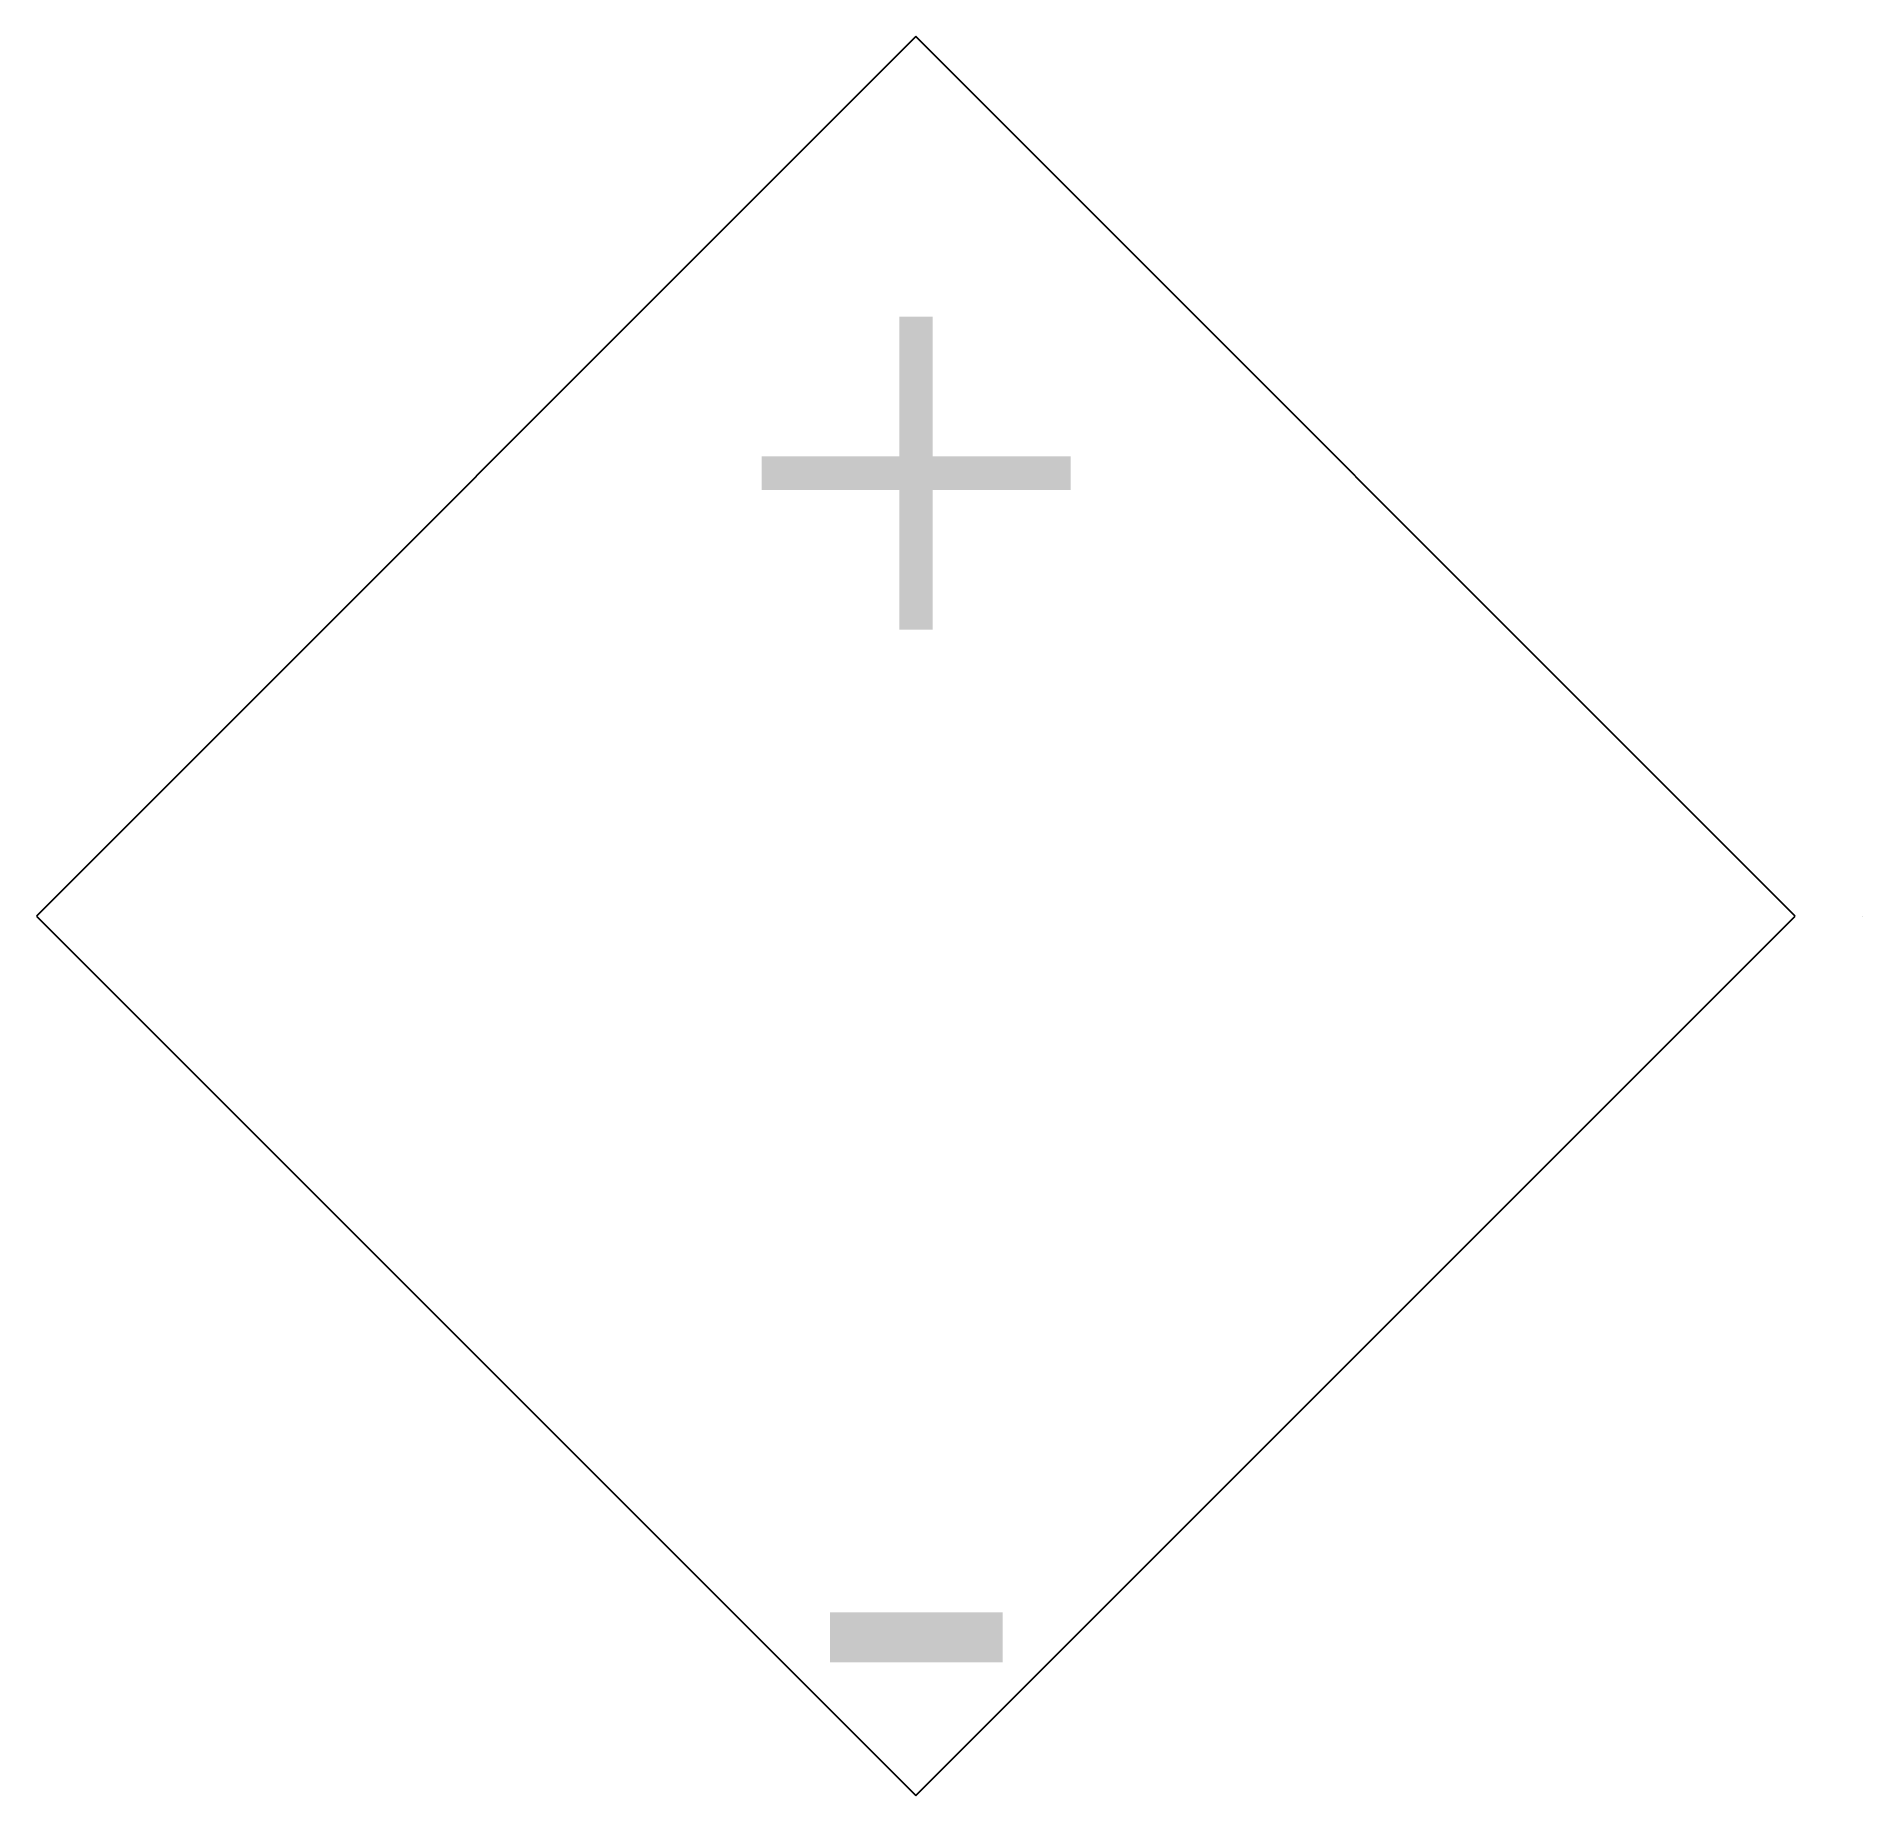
# Model space of a CAD drawing. Header units: millimetres. Extents: x -4 to 4.31, y -4 to 4.
import ezdxf

# ---------------------------------------------------------------- set-up
doc = ezdxf.new("R2010")
doc.units = ezdxf.units.MM
doc.layers.add('OBJECT', color=178, linetype='Continuous', true_color=0x000000)
doc.styles.add('textstyle0', font='')
doc.styles.add('textstyle1', font='')
doc.styles.get('textstyle0').set_extended_font_data('Times New Roman')
doc.styles.get('textstyle1').set_extended_font_data('Times New Roman')

msp = doc.modelspace()

# ---------------------------------------------------------------- linework, layer by layer
at = {"layer": 'OBJECT'}
for p, q in [((0, 4), (-4, 0)), ((4, 0), (0, 4)), ((-4, 0), (0, -4)), ((0, -4), (4, 0)), ((4.3055, 0), (4.3055, 0))]:
    msp.add_line(p, q, dxfattribs=at)

# ---------------------------------------------------------------- texts
at = {"layer": 'OBJECT', "char_height": 1, "attachment_point": 5}
for s, insert, style in [('\\H2;+', (0, 2), 'textstyle0'), ('\\H2;-', (0, -3), 'textstyle1')]:
    msp.add_mtext(s, dxfattribs=dict(at, insert=insert, style=style))

doc.saveas('drawing.dxf')
